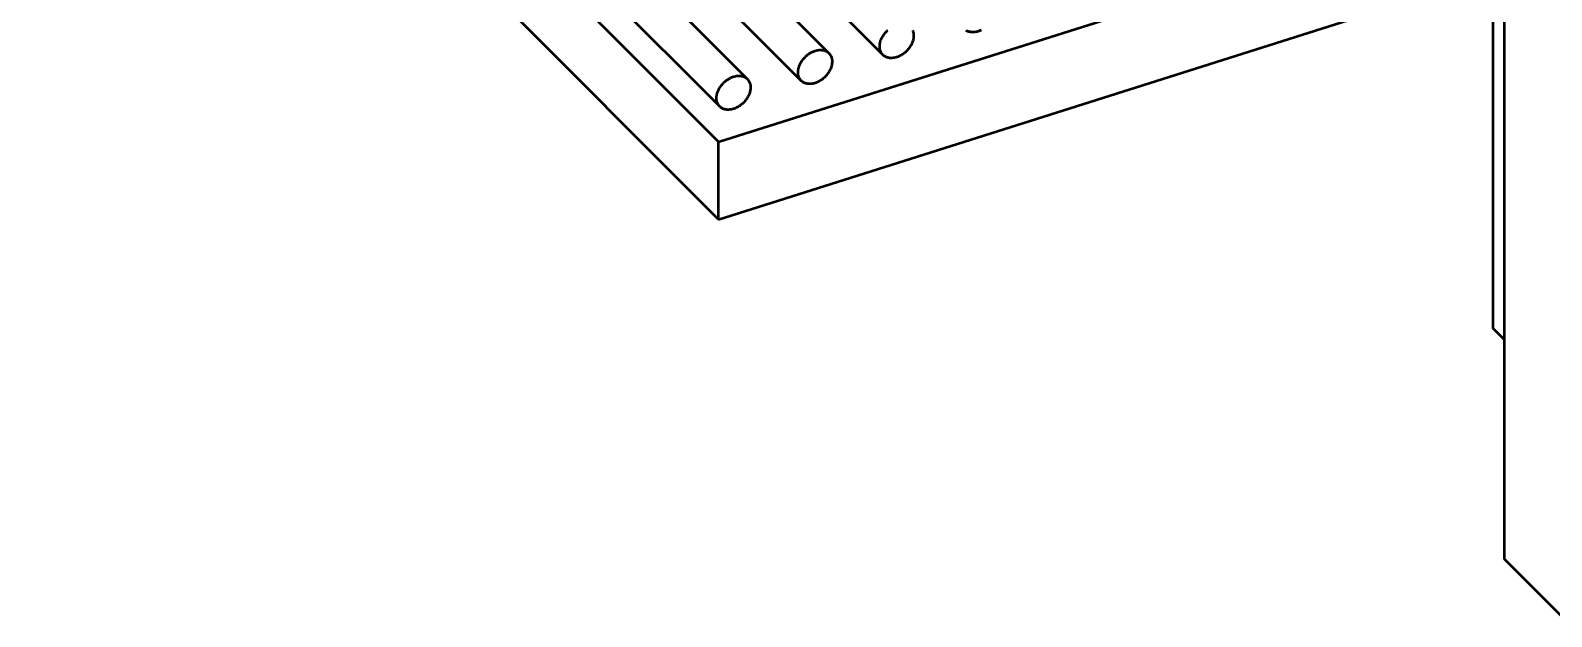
# Model space of a CAD drawing. Header units: millimetres. Extents: x 0 to 1800, y -680 to 297.
# Drawn here: x 262.51 to 297.72, y 66 to 79.56 of the extents above; entities that cross this region are included whole.
import ezdxf

# ---------------------------------------------------------------- set-up
doc = ezdxf.new("R2010")
doc.units = ezdxf.units.MM
doc.layers.add('OUTLINE', color=7, linetype='Continuous', lineweight=50)

# ---------------------------------------------------------------- blocks, each defined once
blk = doc.blocks.new('D-01_R03_1of1')
at = {"layer": 'OUTLINE'}
for p, q in [((296.62404, 67.3282), (296.62404, 99.4065)), ((280.98953, 79.03886), (265.94537, 94.09182)), ((282.23905, 78.99855), (267.19489, 94.05152)), ((279.10164, 78.44117), (264.05747, 93.49413)), ((280.35116, 78.40086), (265.307, 93.45382)), ((278.4383, 76.9828), (262.50919, 92.92122)), ((278.46326, 77.80317), (263.4191, 92.85613)), ((278.4383, 75.19238), (262.50919, 91.13081)), ((278.4383, 76.9828), (296.62404, 82.74024)), ((278.4383, 75.19238), (296.62404, 80.94982)), ((296.36347, 72.66592), (296.36347, 80.86733)), ((278.4383, 75.19238), (278.4383, 76.9828)), ((296.62404, 72.40519), (296.36347, 72.66592)), ((297.95147, 66), (296.62404, 67.3282))]:
    blk.add_line(p, q, dxfattribs=at)
for points in [[(284.51741, 79.57098), (284.49835, 79.56207), (284.47916, 79.55401), (284.45989, 79.54682), (284.44058, 79.54052), (284.42129, 79.53512), (284.40206, 79.53064), (284.38294, 79.52708), (284.36397, 79.52446), (284.34519, 79.52278), (284.32666, 79.52204), (284.30842, 79.52225), (284.29051, 79.52341), (284.27297, 79.52552), (284.25585, 79.52856), (284.23919, 79.53253), (284.22303, 79.53743), (284.2074, 79.54323), (284.19235, 79.54993), (284.17792, 79.55751), (284.16412, 79.56596)], [(282.23905, 78.99855), (282.23136, 79.00663), (282.22405, 79.01506), (282.21714, 79.02386), (282.21063, 79.033), (282.20452, 79.04247), (282.19883, 79.05227), (282.19357, 79.06237), (282.18873, 79.07278), (282.18433, 79.08348), (282.18036, 79.09445), (282.17684, 79.10569), (282.17377, 79.11717), (282.17116, 79.12889), (282.16899, 79.14083), (282.16729, 79.15298), (282.16604, 79.16532), (282.16526, 79.17784), (282.16494, 79.19053), (282.16508, 79.20336), (282.16568, 79.21633), (282.16674, 79.22942), (282.16827, 79.24261), (282.17025, 79.25589), (282.17269, 79.26924), (282.17559, 79.28265), (282.17893, 79.2961), (282.18272, 79.30958), (282.18695, 79.32306), (282.19162, 79.33654), (282.19671, 79.35), (282.20224, 79.36342), (282.20818, 79.37678), (282.21453, 79.39008), (282.22129, 79.40329), (282.22845, 79.41639), (282.23599, 79.42939), (282.24391, 79.44225), (282.2522, 79.45496), (282.26085, 79.46751), (282.26985, 79.47989), (282.27919, 79.49207), (282.28886, 79.50405), (282.29884, 79.51581), (282.30913, 79.52734), (282.31972, 79.53862), (282.33058, 79.54964), (282.34171, 79.56039), (282.3531, 79.57085)], [(282.9237, 79.57112), (282.93039, 79.55607), (282.93619, 79.54044), (282.94107, 79.52427), (282.94504, 79.50761), (282.94807, 79.49049), (282.95016, 79.47295), (282.95131, 79.45504), (282.95151, 79.4368), (282.95077, 79.41827), (282.94907, 79.39949), (282.94644, 79.38052), (282.94287, 79.3614), (282.93838, 79.34217), (282.93297, 79.32289), (282.92665, 79.30359), (282.91945, 79.28432), (282.91138, 79.26513), (282.90246, 79.24607), (282.89271, 79.22718), (282.88215, 79.20851), (282.87081, 79.19011), (282.85872, 79.17201), (282.84591, 79.15426), (282.8324, 79.1369), (282.81823, 79.11998), (282.80344, 79.10354), (282.78805, 79.08761), (282.77211, 79.07223), (282.75566, 79.05745), (282.73873, 79.04329), (282.72137, 79.02979), (282.70361, 79.01699), (282.6855, 79.00491), (282.66709, 78.99358), (282.64841, 78.98303), (282.62952, 78.97329), (282.61045, 78.96438), (282.59126, 78.95632), (282.57199, 78.94913), (282.55269, 78.94283), (282.5334, 78.93743), (282.51417, 78.93295), (282.49504, 78.92939), (282.47607, 78.92677), (282.4573, 78.92509), (282.43877, 78.92435), (282.42052, 78.92456), (282.40261, 78.92572), (282.38508, 78.92782), (282.36796, 78.93087), (282.3513, 78.93484), (282.33513, 78.93973), (282.31951, 78.94554), (282.30446, 78.95224), (282.29002, 78.95982), (282.27623, 78.96827), (282.26312, 78.97755), (282.25071, 78.98766), (282.23905, 78.99855)], [(280.35116, 78.40086), (280.34347, 78.40894), (280.33616, 78.41737), (280.32924, 78.42617), (280.32273, 78.4353), (280.31663, 78.44478), (280.31094, 78.45457), (280.30567, 78.46468), (280.30083, 78.47509), (280.29643, 78.48579), (280.29247, 78.49676), (280.28895, 78.50799), (280.28588, 78.51948), (280.28326, 78.5312), (280.2811, 78.54314), (280.27939, 78.55529), (280.27815, 78.56763), (280.27736, 78.58015), (280.27704, 78.59284), (280.27718, 78.60567), (280.27779, 78.61864), (280.27885, 78.63173), (280.28038, 78.64492), (280.28236, 78.6582), (280.2848, 78.67155), (280.28769, 78.68496), (280.29103, 78.69841), (280.29482, 78.71189), (280.29905, 78.72537), (280.30372, 78.73885), (280.30882, 78.75231), (280.31434, 78.76573), (280.32029, 78.77909), (280.32664, 78.79238), (280.3334, 78.80559), (280.34055, 78.8187), (280.34809, 78.83169), (280.35602, 78.84456), (280.36431, 78.85727), (280.37296, 78.86982), (280.38196, 78.8822), (280.3913, 78.89438), (280.40097, 78.90636), (280.41095, 78.91812), (280.42124, 78.92965), (280.43182, 78.94093), (280.44268, 78.95195), (280.45382, 78.9627), (280.4652, 78.97316), (280.47683, 78.98333), (280.48868, 78.99318), (280.50075, 79.00271), (280.51302, 79.01192), (280.52547, 79.02077), (280.53809, 79.02928), (280.55087, 79.03741), (280.56379, 79.04518), (280.57683, 79.05256), (280.58999, 79.05956), (280.60323, 79.06615), (280.61656, 79.07233), (280.62995, 79.07811), (280.64339, 79.08346), (280.65686, 79.08838), (280.67034, 79.09287)], [(280.98953, 79.03886), (281.00042, 79.02719), (281.01052, 79.01479), (281.0198, 79.00167), (281.02823, 78.98787), (281.03581, 78.97343), (281.0425, 78.95838), (281.04829, 78.94275), (281.05318, 78.92658), (281.05714, 78.90992), (281.06017, 78.8928), (281.06227, 78.87526), (281.06342, 78.85735), (281.06362, 78.83911), (281.06287, 78.82057), (281.06118, 78.8018), (281.05855, 78.78283), (281.05498, 78.76371), (281.05048, 78.74448), (281.04507, 78.72519), (281.03876, 78.70589), (281.03156, 78.68663), (281.02349, 78.66744), (281.01456, 78.64838), (281.00481, 78.62949), (280.99426, 78.61082), (280.98292, 78.59242), (280.97083, 78.57432), (280.95801, 78.55657), (280.94451, 78.53921), (280.93034, 78.52229), (280.91554, 78.50584), (280.90016, 78.48991), (280.88422, 78.47454), (280.86777, 78.45975), (280.85084, 78.4456), (280.83347, 78.4321), (280.81572, 78.4193), (280.79761, 78.40722), (280.77919, 78.39589), (280.76052, 78.38534), (280.74162, 78.3756), (280.72256, 78.36669), (280.70337, 78.35863), (280.6841, 78.35144), (280.66479, 78.34514), (280.6455, 78.33974), (280.62627, 78.33526), (280.60715, 78.3317), (280.58818, 78.32908), (280.5694, 78.3274), (280.55087, 78.32666), (280.53263, 78.32687), (280.51472, 78.32803), (280.49718, 78.33013), (280.48006, 78.33318), (280.4634, 78.33715), (280.44724, 78.34204), (280.43161, 78.34785), (280.41656, 78.35455), (280.40213, 78.36213), (280.38833, 78.37058), (280.37522, 78.37986), (280.36282, 78.38996), (280.35116, 78.40086)], [(280.67034, 79.09287), (280.6936, 79.09958), (280.71678, 79.10496), (280.7398, 79.10899), (280.76257, 79.11166), (280.78502, 79.11296), (280.80707, 79.11289), (280.82864, 79.11144), (280.84966, 79.10862), (280.85993, 79.10669), (280.87004, 79.10443), (280.87998, 79.10183), (280.88973, 79.0989), (280.89929, 79.09564), (280.90866, 79.09205), (280.91781, 79.08813), (280.92674, 79.08389), (280.93545, 79.07933), (280.94393, 79.07445), (280.95217, 79.06927), (280.96016, 79.06378), (280.9679, 79.05799), (280.97538, 79.0519), (280.98259, 79.04552), (280.98953, 79.03886)], [(278.78245, 78.49517), (278.80571, 78.50189), (278.82889, 78.50727), (278.8519, 78.5113), (278.87468, 78.51397), (278.89713, 78.51527), (278.91918, 78.5152), (278.94075, 78.51375), (278.96176, 78.51092), (278.97204, 78.509), (278.98215, 78.50674), (278.99209, 78.50414), (279.00184, 78.50121), (279.0114, 78.49795), (279.02076, 78.49436), (279.02991, 78.49044), (279.03885, 78.4862), (279.04756, 78.48164), (279.05604, 78.47676), (279.06428, 78.47158), (279.07227, 78.46609), (279.08001, 78.4603), (279.08749, 78.45421), (279.0947, 78.44783), (279.10164, 78.44117)], [(278.46326, 77.80317), (278.45557, 77.81124), (278.44826, 77.81968), (278.44135, 77.82847), (278.43484, 77.83761), (278.42873, 77.84709), (278.42304, 77.85688), (278.41778, 77.86699), (278.41294, 77.8774), (278.40854, 77.8881), (278.40457, 77.89907), (278.40106, 77.9103), (278.39799, 77.92179), (278.39537, 77.93351), (278.3932, 77.94545), (278.3915, 77.9576), (278.39025, 77.96994), (278.38947, 77.98246), (278.38915, 77.99514), (278.38929, 78.00798), (278.38989, 78.02095), (278.39096, 78.03404), (278.39248, 78.04723), (278.39446, 78.06051), (278.3969, 78.07386), (278.3998, 78.08727), (278.40314, 78.10072), (278.40693, 78.1142), (278.41116, 78.12768), (278.41583, 78.14116), (278.42093, 78.15462), (278.42645, 78.16804), (278.43239, 78.1814), (278.43875, 78.19469), (278.4455, 78.2079), (278.45266, 78.22101), (278.4602, 78.234), (278.46812, 78.24686), (278.47641, 78.25958), (278.48506, 78.27213), (278.49406, 78.28451), (278.5034, 78.29669), (278.51307, 78.30867), (278.52305, 78.32043), (278.53334, 78.33196), (278.54393, 78.34324), (278.55479, 78.35426), (278.56592, 78.36501), (278.57731, 78.37547), (278.58893, 78.38564), (278.60079, 78.39549), (278.61285, 78.40502), (278.62512, 78.41422), (278.63757, 78.42308), (278.6502, 78.43158), (278.66297, 78.43972), (278.67589, 78.44749), (278.68894, 78.45487), (278.70209, 78.46187), (278.71534, 78.46846), (278.72867, 78.47464), (278.74206, 78.48041), (278.75549, 78.48576), (278.76896, 78.49069), (278.78245, 78.49517)], [(279.10164, 78.44117), (279.11253, 78.4295), (279.12262, 78.4171), (279.1319, 78.40398), (279.14034, 78.39018), (279.14791, 78.37574), (279.1546, 78.36068), (279.1604, 78.34506), (279.16529, 78.32889), (279.16925, 78.31223), (279.17228, 78.29511), (279.17437, 78.27757), (279.17552, 78.25966), (279.17572, 78.24141), (279.17498, 78.22288), (279.17328, 78.20411), (279.17065, 78.18514), (279.16708, 78.16602), (279.16259, 78.14679), (279.15718, 78.1275), (279.15086, 78.1082), (279.14366, 78.08894), (279.13559, 78.06975), (279.12667, 78.05069), (279.11692, 78.0318), (279.10636, 78.01313), (279.09502, 77.99473), (279.08293, 77.97663), (279.07012, 77.95888), (279.05661, 77.94152), (279.04244, 77.9246), (279.02765, 77.90815), (279.01226, 77.89222), (278.99633, 77.87685), (278.97987, 77.86206), (278.96294, 77.84791), (278.94558, 77.83441), (278.92782, 77.8216), (278.90971, 77.80952), (278.8913, 77.7982), (278.87262, 77.78765), (278.85373, 77.77791), (278.83466, 77.769), (278.81547, 77.76094), (278.7962, 77.75375), (278.7769, 77.74745), (278.75761, 77.74205), (278.73838, 77.73756), (278.71925, 77.73401), (278.70028, 77.73138), (278.68151, 77.7297), (278.66298, 77.72897), (278.64473, 77.72918), (278.62682, 77.73034), (278.60929, 77.73244), (278.59217, 77.73548), (278.57551, 77.73946), (278.55934, 77.74435), (278.54372, 77.75016), (278.52867, 77.75686), (278.51423, 77.76444), (278.50044, 77.77288), (278.48733, 77.78217), (278.47493, 77.79227), (278.46326, 77.80317)]]:
    blk.add_lwpolyline(points, dxfattribs=at)

msp = doc.modelspace()

# ---------------------------------------------------------------- block references
msp.add_blockref('D-01_R03_1of1', (0, 0))

doc.saveas('drawing.dxf')
